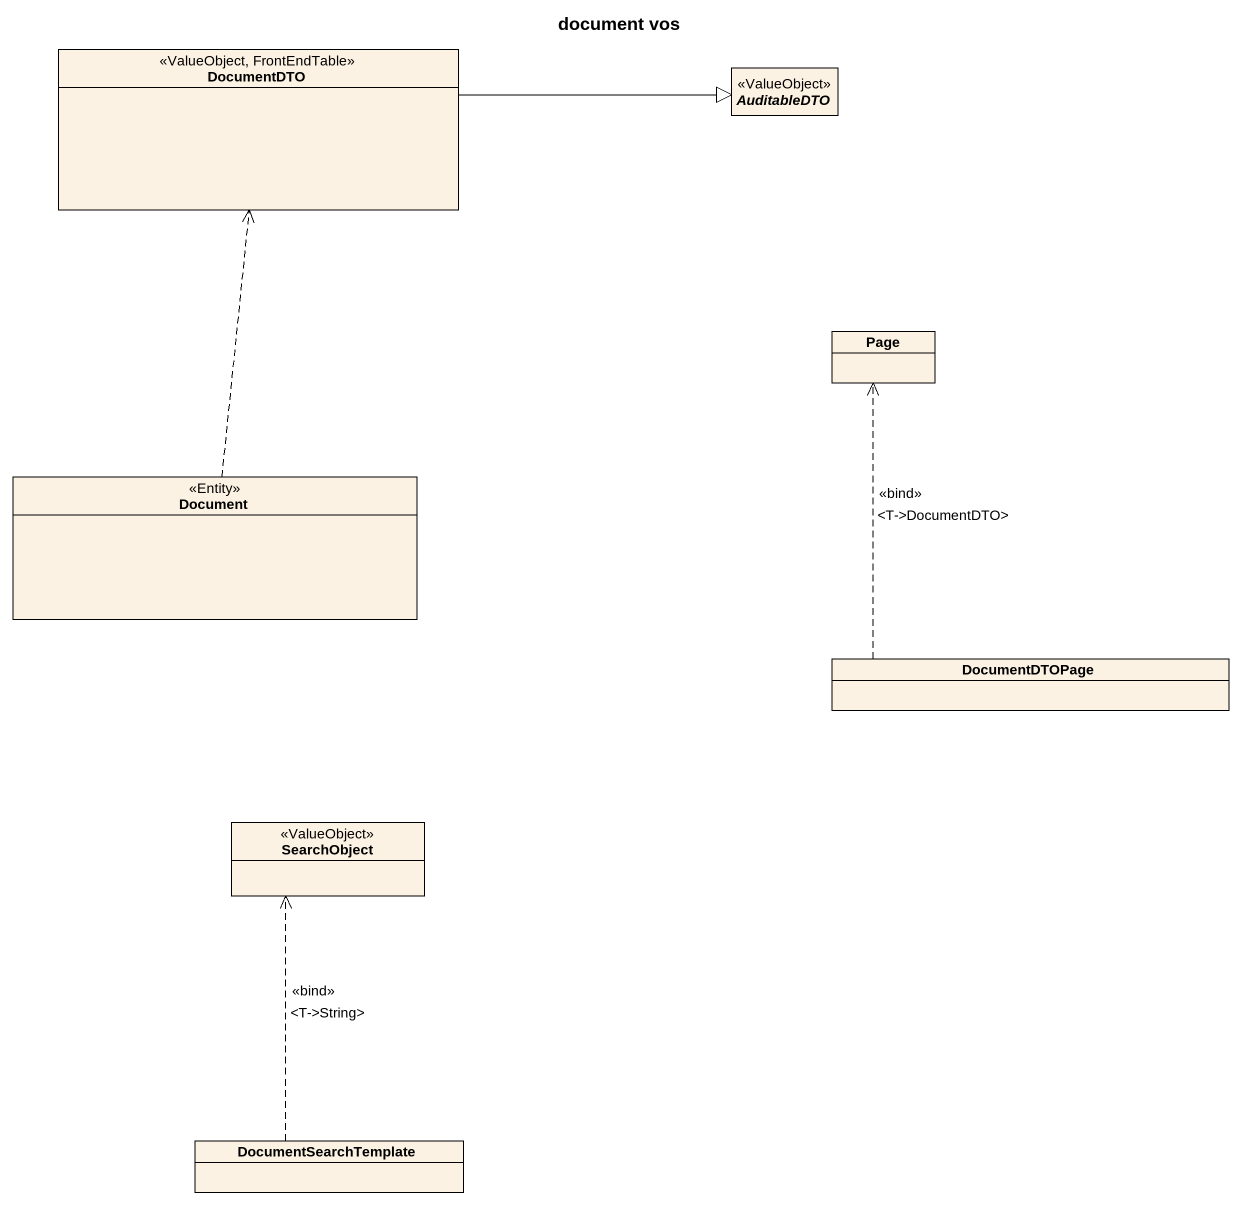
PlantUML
@startuml
title document vos
hide circle
hide empty members
class DocumentDTO <<ValueObject, FrontEndTable>>
abstract class AuditableDTO <<ValueObject>>
class "Page" as Page_
class Document <<Entity>>
class DocumentDTOPage
class SearchObject <<ValueObject>>
class DocumentSearchTemplate
DocumentDTO -right-|> AuditableDTO
Document .up.> DocumentDTO
DocumentDTOPage .up.> Page_ : <<bind>>\n<T->DocumentDTO>
DocumentSearchTemplate .up.> SearchObject : <<bind>>\n<T->String>
@enduml
